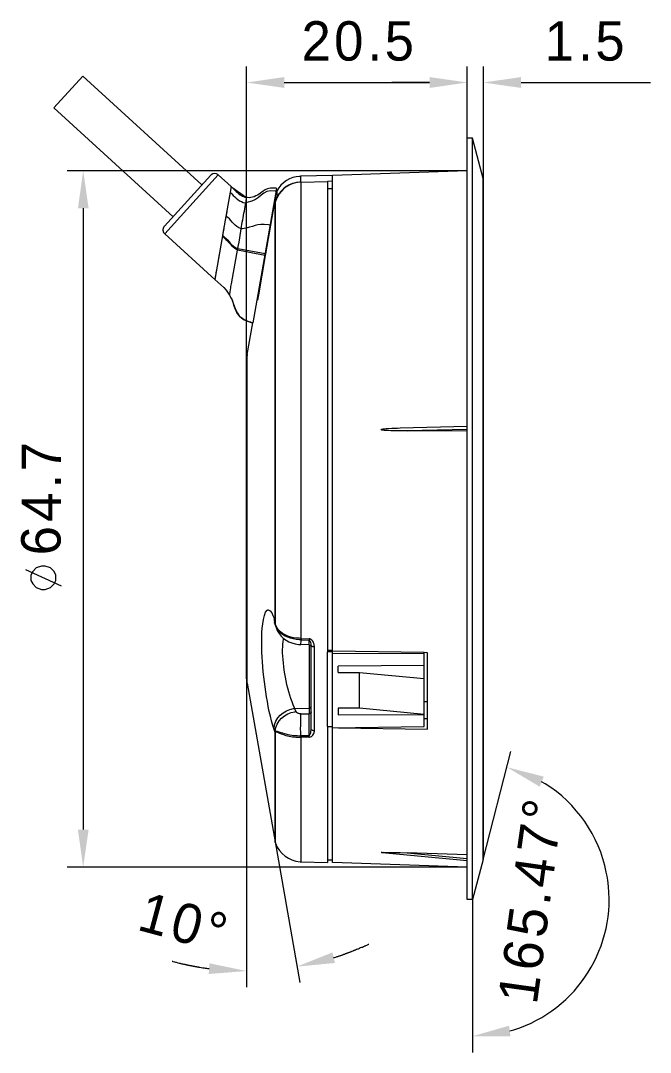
# Model space of a CAD drawing. Header units: millimetres. Extents: x 34 to 394, y 0 to 133.
# Drawn here: x 168.8 to 249.8, y 0.1 to 132.8 of the extents above; entities that cross this region are included whole.
import ezdxf

# ---------------------------------------------------------------- set-up
doc = ezdxf.new("R2010")
doc.units = ezdxf.units.MM

msp = doc.modelspace()

# ---------------------------------------------------------------- hatches: boundary and pattern name
h = msp.add_hatch(color=7)
h.dxf.hatch_style = 2
h.paths.add_polyline_path([(197.887696, 124.819197), (202.734898, 124.120697), (202.734898, 125.517697)])
h = msp.add_hatch(color=7)
h.dxf.hatch_style = 2
h.paths.add_polyline_path([(226.272196, 124.819197), (221.4251, 125.517697), (221.4251, 124.120697)])
h = msp.add_hatch(color=7)
h.dxf.hatch_style = 2
h.paths.add_polyline_path([(226.272196, 124.819197), (221.4251, 125.517697), (221.4251, 124.120697)])
h = msp.add_hatch(color=7)
h.dxf.hatch_style = 2
h.paths.add_polyline_path([(228.3466, 124.819197), (233.193696, 124.120697), (233.193696, 125.517697)])
h = msp.add_hatch(color=7)
h.dxf.hatch_style = 2
h.paths.add_polyline_path([(176.869196, 113.473899), (176.191898, 108.647899), (177.567696, 108.647899)])
h = msp.add_hatch(color=7)
h.dxf.hatch_style = 2
h.paths.add_polyline_path([(231.373398, 36.786995), (235.5856, 34.289399), (236.114696, 35.580495)])
h = msp.add_hatch(color=7)
h.dxf.hatch_style = 2
h.paths.add_polyline_path([(176.869196, 23.938899), (177.567696, 28.764899), (176.191898, 28.764899)])
h = msp.add_hatch(color=7)
h.dxf.hatch_style = 2
h.paths.add_polyline_path([(204.385898, 11.154197), (209.254196, 11.619899), (208.936696, 12.974601)])
h = msp.add_hatch(color=7)
h.dxf.hatch_style = 2
h.paths.add_polyline_path([(197.887696, 10.582697), (193.1041, 11.577601), (193.019398, 10.201697)])
h = msp.add_hatch(color=7)
h.dxf.hatch_style = 2
h.paths.add_polyline_path([(226.9496, 2.200697), (231.8391, 2.179495), (231.6486, 3.555399)])

# ---------------------------------------------------------------- linework, layer by layer
at = {"color": 7, "lineweight": 20}
for points in [[(197.887696, 78.908697), (197.887696, 126.893495)], [(226.272196, 117.643697), (226.272196, 126.893601)], [(226.272196, 117.643697), (226.272196, 126.893495)], [(228.3466, 112.119197), (228.3466, 126.893601)], [(176.805696, 125.644697), (173.080398, 121.559601)], [(176.805696, 125.644697), (192.1516, 111.674697)], [(202.734898, 124.819197), (221.4251, 124.819197)], [(221.4251, 124.819197), (216.577898, 124.819197)], [(233.193696, 124.819197), (249.830696, 124.819197)], [(173.080398, 121.559601), (188.426196, 107.568399)], [(226.272196, 19.768995), (226.272196, 117.643697)], [(228.304196, 112.457899), (226.9496, 117.643697), (226.272196, 117.643697)], [(226.9496, 19.768995), (226.9496, 117.643697)], [(226.272196, 113.473899), (174.794898, 113.473899)], [(193.273398, 112.902399), (187.3256, 106.340697)], [(194.2471, 112.944697), (187.367898, 105.367101)], [(195.919196, 111.441899), (194.2471, 112.944697)], [(208.957898, 112.881197), (204.809196, 112.775399)], [(226.272196, 113.473899), (208.957898, 112.881197)], [(208.957898, 51.709495), (208.957898, 112.881197)], [(195.919196, 111.441899), (194.797398, 105.176601)], [(195.8981, 111.420697), (195.919196, 111.441899)], [(195.919196, 111.441899), (196.109696, 111.230197)], [(204.893898, 112.013399), (208.2806, 112.097995)], [(204.893898, 53.339399), (204.893898, 112.013399)], [(208.957898, 112.119197), (208.2806, 112.098101)], [(208.2806, 112.097995), (208.2806, 51.603697)], [(228.304196, 24.933697), (228.304196, 112.457899)], [(228.3466, 112.119197), (228.3466, 112.225101), (228.325398, 112.246197), (228.325398, 112.373197), (228.304196, 112.394399), (228.304196, 112.457899)], [(228.3466, 25.293601), (228.3466, 112.119197)], [(195.728696, 110.447101), (195.686398, 110.150697)], [(195.813398, 110.933899), (195.792196, 110.701101)], [(195.8981, 111.357197), (195.876898, 111.251399)], [(198.734398, 93.936995), (201.761196, 111.208995)], [(201.761196, 110.806899), (201.761196, 110.002495)], [(208.957898, 111.145601), (208.2806, 111.145601)], [(197.7396, 110.066101), (197.908898, 110.023697)], [(197.8031, 109.367601), (197.824196, 109.494601), (197.824196, 109.621601), (197.845398, 109.748601), (197.8666, 109.812101), (197.887696, 109.854399)], [(197.887696, 109.854399), (197.908898, 110.023697)], [(201.570696, 109.896697), (200.956898, 106.467697)], [(201.570696, 109.896697), (201.2321, 108.033995)], [(201.570696, 55.477197), (201.570696, 109.960197)], [(201.570696, 109.960197), (201.570696, 109.896697)], [(201.570696, 109.896697), (201.570696, 55.498399)], [(201.591898, 109.536899), (201.591898, 110.023697)], [(201.761196, 110.023697), (201.591898, 110.023697)], [(201.782398, 110.002601), (201.782398, 109.981399), (201.761196, 109.981399), (201.761196, 109.960197), (201.761196, 109.939101), (201.7401, 109.917899), (201.7401, 109.875601), (201.718898, 109.875601), (201.718898, 109.833197), (201.697696, 109.833197), (201.697696, 109.790899), (201.6766, 109.769697), (201.6766, 109.748601), (201.655398, 109.727399), (201.655398, 109.685101), (201.634196, 109.663899), (201.634196, 109.621601), (201.6131, 109.621601), (201.6131, 109.558101), (201.591898, 109.558101), (201.591898, 109.536899)], [(201.761196, 110.002601), (201.782398, 110.002601)], [(176.869196, 108.647899), (176.869196, 28.764899)], [(195.347696, 108.182197), (195.178398, 107.293197)], [(201.210898, 108.034101), (201.2321, 108.034101)], [(187.3256, 106.340697), (187.2621, 106.298399), (187.240898, 106.234899), (187.1986, 106.171399), (187.177398, 106.107899), (187.156196, 106.023197), (187.1351, 105.959697), (187.1351, 105.811601), (187.156196, 105.748101), (187.177398, 105.663399), (187.219696, 105.536399), (187.2621, 105.472899), (187.367898, 105.367101)], [(200.956898, 106.467697), (200.321898, 102.784697)], [(193.8661, 99.440399), (187.367898, 105.366995)], [(194.8821, 105.599899), (193.8026, 99.503899)], [(194.776196, 105.049601), (194.670398, 104.435697), (194.5646, 103.843101)], [(194.966696, 106.044399), (194.8821, 105.599899)], [(196.7871, 103.716101), (196.9141, 104.287601), (197.019898, 104.859101), (197.210398, 106.023197)], [(196.744696, 103.419697), (196.744696, 103.462101), (196.765898, 103.462101), (196.765898, 103.525601), (196.765898, 103.589101), (196.7871, 103.589101), (196.7871, 103.652601), (196.7871, 103.716101)], [(194.3741, 102.742399), (194.289398, 102.234399)], [(195.7076, 97.493101), (195.7076, 97.514197), (195.728696, 97.535399), (195.728696, 97.577697), (195.749898, 97.662399), (195.7711, 97.852899), (195.813398, 98.212697), (195.855696, 98.382101), (195.876898, 98.572601), (195.9616, 98.932399), (196.0886, 99.652101), (196.2156, 100.392899), (196.7236, 103.271601)], [(196.744696, 103.419697), (196.7236, 103.271601)], [(200.258398, 102.594197), (198.924898, 102.848197), (198.480398, 102.932899), (197.6126, 103.102197), (196.7236, 103.271601)], [(200.2796, 102.784697), (196.744696, 103.419697)], [(200.2796, 102.594197), (199.411696, 97.535399)], [(200.321898, 102.784697), (200.2796, 102.594197)], [(200.321898, 102.784697), (200.2796, 102.594197)], [(193.823696, 99.588601), (193.8026, 99.525101)], [(193.8026, 99.503899), (193.8026, 99.525101)], [(193.8026, 99.503899), (194.1836, 99.165197), (194.585696, 98.805399), (194.9456, 98.445495), (195.2631, 98.106899), (195.538196, 97.746995), (195.7076, 97.492995)], [(193.908398, 100.054197), (193.8661, 99.842601), (193.844898, 99.694399)], [(193.9931, 100.604601), (193.950696, 100.308197)], [(195.7076, 97.492995), (195.728696, 97.450697), (195.792196, 97.302495), (195.876898, 97.154399), (195.940398, 97.006197), (196.0251, 96.857995), (196.067398, 96.752197)], [(199.411696, 97.535399), (199.284696, 96.815697)], [(199.411696, 97.535399), (199.369398, 97.535399)], [(196.046196, 96.752197), (196.067398, 96.773399)], [(199.284696, 96.815697), (199.242398, 96.815697)], [(197.951196, 89.830697), (198.6921, 93.936995)], [(198.416898, 94.000601), (198.459196, 94.000601), (198.459196, 93.979399), (198.543898, 93.979399), (198.5651, 93.958197), (198.649696, 93.958197), (198.670898, 93.937101), (198.6921, 93.937101)], [(197.951196, 89.830697), (197.887696, 89.110995)], [(197.887696, 48.322899), (197.887696, 89.110995)], [(197.951196, 47.603197), (197.951196, 89.830697)], [(217.657398, 80.411495), (226.272196, 80.623197)], [(226.272196, 80.220995), (218.525196, 80.030495)], [(218.525196, 80.030495), (226.272196, 80.093995)], [(169.439696, 62.187101), (174.0541, 60.112697)], [(201.4226, 55.900601), (201.4226, 55.604197), (201.464898, 55.434899), (201.464898, 55.329101), (201.507196, 55.244399), (201.528398, 55.159697)], [(201.4226, 55.900601), (201.570696, 55.498399)], [(201.443696, 55.392495), (201.4226, 55.413697), (201.443696, 55.371399), (201.464898, 55.307899), (201.507196, 55.223197), (201.528398, 55.159697)], [(201.528398, 55.159697), (201.6766, 54.736399)], [(201.570696, 55.392601), (201.570696, 55.498399)], [(201.570696, 55.477197), (201.570696, 55.498399)], [(201.570696, 55.477197), (201.570696, 55.392601)], [(204.893898, 53.339399), (204.8516, 53.339399)], [(204.8516, 53.339399), (204.8516, 53.170101)], [(204.8516, 53.170101), (204.8516, 53.064197), (204.8516, 52.958399), (204.8516, 52.916101)], [(204.893898, 53.170101), (204.8516, 53.170101)], [(204.893898, 53.339399), (205.9311, 53.297101)], [(204.893898, 53.339399), (204.893898, 53.170101)], [(204.893898, 53.170101), (205.9311, 53.127697)], [(205.9311, 53.297101), (205.9311, 53.127697)], [(206.206196, 52.450399), (206.206196, 52.492697), (206.1851, 52.535101), (206.1851, 52.640899), (206.142696, 52.810197), (206.100398, 52.916101), (206.0581, 53.000697), (206.036898, 53.043101), (206.015696, 53.085399), (205.9946, 53.085399), (205.952196, 53.127697), (205.9311, 53.127697)], [(205.9311, 52.513899), (205.9311, 53.127697)], [(204.8516, 52.916101), (204.830398, 52.746697), (204.830398, 52.640899), (204.8516, 52.598601), (204.8516, 52.556197)], [(205.9311, 52.513899), (204.8516, 52.556197)], [(205.9311, 52.513899), (205.973398, 52.513899), (205.9946, 52.492697), (206.036898, 52.492697), (206.0581, 52.471601), (206.079196, 52.450399), (206.1216, 52.429197), (206.163898, 52.386899), (206.1851, 52.344601), (206.1851, 52.323399), (206.206196, 52.281101)], [(205.9311, 52.513899), (205.9311, 43.666197)], [(206.206196, 41.718899), (206.206196, 52.450399)], [(206.206196, 52.450399), (206.206196, 52.408101), (206.227398, 52.386899), (206.2486, 52.386899), (206.269696, 52.344601), (206.3121, 52.344601), (206.354398, 52.323399), (206.3756, 52.323399), (206.460196, 52.302197), (206.523696, 52.302197), (206.608398, 52.281101)], [(206.608398, 41.464899), (206.608398, 52.280995)], [(208.957898, 51.773101), (208.2806, 51.773101)], [(208.957898, 51.603697), (208.2806, 51.603697)], [(208.2806, 42.015197), (208.2806, 51.603697)], [(220.7266, 51.519101), (208.957898, 51.709601)], [(208.957898, 51.603697), (208.957898, 51.709495)], [(208.957898, 24.531495), (208.957898, 41.866995), (208.957898, 51.603697)], [(208.957898, 51.455601), (220.7266, 51.413197)], [(221.149898, 51.497899), (220.7266, 51.519101)], [(220.7266, 42.015197), (220.7266, 51.518995)], [(221.149898, 41.676495), (221.149898, 51.497899)], [(220.7266, 49.846899), (209.656398, 49.783399)], [(209.656398, 48.978995), (209.656398, 49.783399)], [(197.951196, 47.603197), (197.887696, 48.322899)], [(197.887696, 47.963101), (197.887696, 8.508399)], [(209.656398, 48.979101), (212.429196, 48.979101)], [(212.429196, 48.979101), (220.7266, 48.195899)], [(212.429196, 44.364697), (212.429196, 48.978995)], [(197.951196, 47.603197), (201.570696, 27.177399)], [(221.149898, 45.190197), (220.7266, 45.190197)], [(204.068398, 44.343601), (205.9311, 44.385899)], [(204.068398, 44.343495), (204.2166, 43.941399)], [(204.872696, 43.645101), (204.7881, 43.666197), (204.703398, 43.666197), (204.5976, 43.687399), (204.555196, 43.687399), (204.4706, 43.729697), (204.428196, 43.750899), (204.301196, 43.814399), (204.258898, 43.856697), (204.237696, 43.899101), (204.237696, 43.920197), (204.2166, 43.941399)], [(205.9311, 44.385899), (205.973398, 44.385899), (206.015696, 44.407101), (206.0581, 44.428197), (206.100398, 44.449399), (206.142696, 44.470601), (206.163898, 44.512899), (206.163898, 44.534101), (206.1851, 44.555197), (206.1851, 44.597601)], [(206.206196, 43.899101), (206.206196, 43.877899), (206.1851, 43.856697), (206.1851, 43.814399), (206.142696, 43.772101), (206.142696, 43.750899), (206.100398, 43.708601), (206.079196, 43.708601), (206.036898, 43.687399), (205.973398, 43.666197), (205.9311, 43.666197)], [(212.429196, 44.364697), (209.656398, 44.364697)], [(209.656398, 44.364697), (209.656398, 43.539197)], [(220.7266, 43.581601), (212.429196, 44.364697)], [(204.8516, 40.829899), (204.8516, 41.274399), (204.830398, 41.740101), (204.8516, 42.184601), (204.8516, 42.650197)], [(204.8516, 42.650197), (204.8516, 43.137101), (204.872696, 43.391101), (204.872696, 43.645101)], [(204.872696, 43.645101), (205.9311, 43.666197)], [(205.9311, 40.829899), (205.9311, 43.666197)], [(209.656398, 43.539197), (220.5996, 43.581601)], [(221.149898, 43.010101), (220.7266, 43.010101)], [(201.570696, 41.232101), (201.4226, 41.634197)], [(201.570696, 41.295601), (201.570696, 41.253197)], [(201.570696, 41.232101), (201.570696, 41.295601)], [(201.570696, 41.253197), (201.570696, 41.189697)], [(201.570696, 41.232101), (201.570696, 41.189697)], [(201.570696, 41.231995), (201.570696, 27.177399)], [(201.570696, 27.113899), (201.570696, 41.189697)], [(206.608398, 41.464899), (206.544898, 41.464899), (206.417898, 41.507197), (206.3756, 41.507197), (206.354398, 41.528399), (206.3121, 41.549601), (206.290898, 41.549601), (206.269696, 41.570697), (206.2486, 41.613101), (206.206196, 41.655399), (206.206196, 41.718899)], [(208.2806, 42.015197), (208.957898, 42.015197)], [(208.2806, 42.015197), (208.2806, 24.552697)], [(208.957898, 41.867101), (220.7266, 42.015197)], [(209.719898, 41.867101), (221.149898, 41.676601)], [(204.8516, 40.829899), (204.893898, 40.829899)], [(204.8516, 40.618197), (204.8516, 40.829899)], [(204.8516, 40.618197), (204.893898, 40.618197)], [(205.9311, 40.829899), (204.893898, 40.829899)], [(204.893898, 40.639399), (204.893898, 40.829899)], [(205.9311, 40.639399), (204.893898, 40.639399)], [(204.893898, 24.637399), (204.893898, 40.618197)], [(205.9311, 40.639399), (205.9311, 40.829899)], [(228.304196, 24.933697), (231.881398, 38.797899)], [(201.570696, 27.177399), (204.745696, 9.100995)], [(201.570696, 27.113899), (201.570696, 27.177399)], [(215.307898, 25.801601), (226.272196, 24.785601)], [(226.272196, 25.505197), (218.525196, 25.780399)], [(218.525196, 25.780399), (226.272196, 25.039601)], [(228.304196, 24.933697), (228.304196, 25.018399), (228.325398, 25.039601), (228.325398, 25.166601), (228.3466, 25.187697), (228.3466, 25.293601)], [(226.272196, 23.938899), (174.794898, 23.938899)], [(204.893898, 24.637399), (208.2806, 24.552697)], [(208.2806, 24.870197), (208.957898, 24.870197)], [(226.272196, 23.938899), (208.957898, 24.531495)], [(228.304196, 24.933697), (226.9496, 19.768995)], [(226.9496, 19.768995), (226.272196, 19.768995)], [(226.9496, 19.768995), (226.9496, 0.126399)]]:
    msp.add_lwpolyline(points, dxfattribs=at)
for points in [[(170.138196, 60.811197), (170.3711, 60.345601), (170.8156, 59.879899), (171.5141, 59.647101), (171.979696, 59.647101), (172.678196, 59.879899), (173.122696, 60.345601), (173.3556, 60.811197), (173.3556, 61.488601), (173.122696, 61.954197), (172.678196, 62.419899), (171.979696, 62.652697), (171.5141, 62.652697), (170.8156, 62.419899), (170.3711, 61.954197), (170.138196, 61.488601)], [(201.570696, 55.392601), (201.570696, 55.413697), (201.591898, 55.413697), (201.591898, 55.392601)]]:
    msp.add_lwpolyline(points, close=True, dxfattribs=at)
for points, knots in [([(194.2471, 112.944697), (194.2471, 112.944697), (194.204696, 112.987101), (194.204696, 112.987101), (193.959903, 113.168005), (193.555585, 113.177919), (193.336898, 112.944697), (193.336898, 112.944697), (193.273398, 112.902399), (193.273398, 112.902399)], [0, 0, 0, 0, 1, 1, 1, 2, 2, 2, 3, 3, 3, 3]), ([(204.809196, 112.775399), (204.809196, 112.775399), (204.682196, 112.754197), (204.682196, 112.754197), (203.539196, 112.742203), (202.305214, 111.927709), (201.824696, 110.891601), (201.824696, 110.891601), (201.761196, 110.806899), (201.761196, 110.806899)], [0, 0, 0, 0, 1, 1, 1, 2, 2, 2, 3, 3, 3, 3]), ([(204.809196, 112.013399), (204.809196, 112.013399), (204.682196, 111.992197), (204.682196, 111.992197), (203.456999, 111.931519), (202.376511, 111.190404), (201.824696, 110.108399), (201.824696, 110.108399), (201.761196, 110.002601), (201.761196, 110.002601)], [0, 0, 0, 0, 1, 1, 1, 2, 2, 2, 3, 3, 3, 3]), ([(204.893898, 112.013399), (204.893898, 112.013399), (204.766898, 112.013399), (204.766898, 112.013399), (203.518417, 111.896594), (202.424101, 111.229209), (201.845898, 110.108399), (201.845898, 110.108399), (201.782398, 110.002601), (201.782398, 110.002601)], [0, 0, 0, 0, 1, 1, 1, 2, 2, 2, 3, 3, 3, 3]), ([(204.809196, 112.013399), (204.809196, 112.013399), (204.809196, 112.034495), (204.809196, 112.034495), (204.809196, 112.034495), (204.830398, 112.034495), (204.830398, 112.034495), (204.830398, 112.034495), (204.830398, 112.013399), (204.830398, 112.013399), (204.830398, 112.013399), (204.809196, 112.013399), (204.809196, 112.013399)], [0, 0, 0, 0, 1, 1, 1, 2, 2, 2, 3, 3, 3, 4, 4, 4, 4]), ([(195.792196, 110.701101), (195.792196, 110.701101), (196.003898, 110.489399), (196.003898, 110.489399), (196.43919, 110.016007), (197.038207, 109.426797), (197.718398, 109.367601), (197.718398, 109.367601), (197.8031, 109.367601), (197.8031, 109.367601)], [0, 0, 0, 0, 1, 1, 1, 2, 2, 2, 3, 3, 3, 3]), ([(197.7396, 110.066101), (197.7396, 110.066101), (197.7396, 110.087197), (197.7396, 110.087197), (197.7396, 110.087197), (197.760696, 110.087197), (197.760696, 110.087197), (197.760696, 110.087197), (197.760696, 110.066101), (197.760696, 110.066101), (197.760696, 110.066101), (197.7396, 110.066101), (197.7396, 110.066101), (197.7396, 110.066101), (197.570196, 110.129601), (197.570196, 110.129601), (197.136702, 110.264715), (196.610005, 110.736308), (196.300196, 111.060899), (196.300196, 111.060899), (196.109696, 111.230197), (196.109696, 111.230197), (196.109696, 111.230197), (197.7396, 110.066101), (197.7396, 110.066101)], [0, 0, 0, 0, 1, 1, 1, 2, 2, 2, 3, 3, 3, 4, 4, 4, 5, 5, 5, 6, 6, 6, 7, 7, 7, 8, 8, 8, 8]), ([(196.130898, 111.230197), (196.130898, 111.230197), (196.490696, 110.891601), (196.490696, 110.891601), (196.826893, 110.546902), (197.210398, 110.234305), (197.6761, 110.087197), (197.6761, 110.087197), (197.7396, 110.066101), (197.7396, 110.066101)], [0, 0, 0, 0, 1, 1, 1, 2, 2, 2, 3, 3, 3, 3]), ([(201.718898, 110.849197), (201.718898, 110.849197), (201.570696, 110.870399), (201.570696, 110.870399), (199.761299, 111.167791), (199.827691, 109.661818), (197.9301, 109.388697), (197.9301, 109.388697), (197.8031, 109.367601), (197.8031, 109.367601)], [0, 0, 0, 0, 1, 1, 1, 2, 2, 2, 3, 3, 3, 3]), ([(199.8986, 110.764601), (199.8986, 110.764601), (199.686898, 110.595197), (199.686898, 110.595197), (199.219785, 110.234305), (198.572508, 109.932716), (197.972398, 110.023697), (197.972398, 110.023697), (197.908898, 110.023697), (197.908898, 110.023697)], [0, 0, 0, 0, 1, 1, 1, 2, 2, 2, 3, 3, 3, 3]), ([(201.761196, 111.209101), (201.761196, 111.209101), (201.634196, 111.230197), (201.634196, 111.230197), (200.965717, 111.29091), (200.530001, 111.224905), (199.983196, 110.828101), (199.983196, 110.828101), (199.8986, 110.764601), (199.8986, 110.764601)], [0, 0, 0, 0, 1, 1, 1, 2, 2, 2, 3, 3, 3, 3]), ([(197.210398, 106.023197), (197.210398, 106.023197), (197.337398, 106.869899), (197.337398, 106.869899), (197.485917, 107.6301), (197.618597, 108.394605), (197.760696, 109.155899), (197.760696, 109.155899), (197.8031, 109.367601), (197.8031, 109.367601)], [0, 0, 0, 0, 1, 1, 1, 2, 2, 2, 3, 3, 3, 3]), ([(197.210398, 106.023197), (197.210398, 106.023197), (197.125696, 106.044399), (197.125696, 106.044399), (196.402889, 106.261005), (196.013811, 106.986316), (195.474696, 107.462601), (195.474696, 107.462601), (195.2631, 107.695399), (195.2631, 107.695399)], [0, 0, 0, 0, 1, 1, 1, 2, 2, 2, 3, 3, 3, 3]), ([(200.935696, 106.467697), (200.935696, 106.467697), (200.702898, 106.510101), (200.702898, 106.510101), (199.069501, 106.789113), (198.849403, 106.178807), (197.316196, 106.023197), (197.316196, 106.023197), (197.210398, 106.023197), (197.210398, 106.023197)], [0, 0, 0, 0, 1, 1, 1, 2, 2, 2, 3, 3, 3, 3]), ([(194.776196, 105.049601), (194.776196, 105.049601), (195.030196, 104.816697), (195.030196, 104.816697), (195.5806, 104.359497), (195.959095, 103.747392), (196.5966, 103.377399), (196.5966, 103.377399), (196.7236, 103.271601), (196.7236, 103.271601)], [0, 0, 0, 0, 1, 1, 1, 2, 2, 2, 3, 3, 3, 3]), ([(194.797398, 105.176601), (194.797398, 105.176601), (195.051398, 104.943697), (195.051398, 104.943697), (195.622898, 104.475208), (195.910094, 103.864903), (196.5966, 103.504399), (196.5966, 103.504399), (196.744696, 103.419697), (196.744696, 103.419697)], [0, 0, 0, 0, 1, 1, 1, 2, 2, 2, 3, 3, 3, 3]), ([(196.046196, 96.773399), (196.046196, 96.773399), (196.067398, 96.709899), (196.067398, 96.709899), (196.067398, 96.709899), (196.173196, 96.434697), (196.173196, 96.434697), (196.576103, 95.109311), (197.050201, 94.331789), (198.480398, 93.979399), (198.480398, 93.979399), (198.6921, 93.936995), (198.6921, 93.936995)], [0, 0, 0, 0, 1, 1, 1, 2, 2, 2, 3, 3, 3, 4, 4, 4, 4]), ([(198.416898, 94.000601), (198.416898, 94.000601), (198.289898, 94.021697), (198.289898, 94.021697), (196.88369, 94.494419), (196.572611, 95.1714), (196.1521, 96.519399), (196.1521, 96.519399), (196.067398, 96.752197), (196.067398, 96.752197)], [0, 0, 0, 0, 1, 1, 1, 2, 2, 2, 3, 3, 3, 3]), ([(218.525196, 80.030601), (218.525196, 80.030601), (217.784398, 80.030601), (217.784398, 80.030601), (217.159311, 80.028414), (216.590598, 80.021394), (215.9641, 80.072899), (215.9641, 80.072899), (215.794696, 80.094101), (215.794696, 80.094101), (215.794696, 80.094101), (215.604196, 80.094101), (215.604196, 80.094101), (215.604196, 80.094101), (215.434898, 80.115197), (215.434898, 80.115197), (215.434898, 80.115197), (215.3291, 80.136399), (215.3291, 80.136399), (215.3291, 80.136399), (215.286696, 80.136399), (215.286696, 80.136399), (215.286696, 80.136399), (215.244398, 80.157601), (215.244398, 80.157601), (215.244398, 80.157601), (215.223196, 80.157601), (215.223196, 80.157601), (215.223196, 80.157601), (215.2021, 80.178697), (215.2021, 80.178697), (215.2021, 80.178697), (215.2021, 80.221101), (215.2021, 80.221101), (215.2021, 80.221101), (215.244398, 80.221101), (215.244398, 80.221101), (215.244398, 80.221101), (215.286696, 80.242197), (215.286696, 80.242197), (215.286696, 80.242197), (215.3926, 80.263399), (215.3926, 80.263399), (215.3926, 80.263399), (215.477196, 80.284601), (215.477196, 80.284601), (215.477196, 80.284601), (215.6466, 80.305697), (215.6466, 80.305697), (215.6466, 80.305697), (215.8371, 80.326899), (215.8371, 80.326899), (215.8371, 80.326899), (216.006398, 80.326899), (216.006398, 80.326899), (216.006398, 80.326899), (216.196898, 80.348101), (216.196898, 80.348101), (216.196898, 80.348101), (216.556696, 80.369197), (216.556696, 80.369197), (216.556696, 80.369197), (216.9166, 80.390399), (216.9166, 80.390399), (216.9166, 80.390399), (217.2976, 80.390399), (217.2976, 80.390399), (217.2976, 80.390399), (217.657398, 80.411601), (217.657398, 80.411601)], [0, 0, 0, 0, 1, 1, 1, 2, 2, 2, 3, 3, 3, 4, 4, 4, 5, 5, 5, 6, 6, 6, 7, 7, 7, 8, 8, 8, 9, 9, 9, 10, 10, 10, 11, 11, 11, 12, 12, 12, 13, 13, 13, 14, 14, 14, 15, 15, 15, 16, 16, 16, 17, 17, 17, 18, 18, 18, 19, 19, 19, 20, 20, 20, 21, 21, 21, 22, 22, 22, 23, 23, 23, 23]), ([(201.4226, 41.634197), (201.4226, 41.634197), (201.253196, 42.142197), (201.253196, 42.142197), (200.394887, 45.309789), (199.937688, 48.916589), (199.8351, 52.196399), (199.8351, 52.196399), (199.8351, 53.275899), (199.8351, 53.275899), (199.849493, 54.021319), (199.908407, 56.485119), (200.554696, 56.980101), (200.554696, 56.980101), (200.5971, 56.980101), (200.5971, 56.980101), (200.5971, 56.980101), (200.618196, 57.001197), (200.618196, 57.001197), (200.618196, 57.001197), (200.6606, 57.001197), (200.6606, 57.001197), (201.013695, 57.02381), (201.279689, 56.281213), (201.380196, 56.027601), (201.380196, 56.027601), (201.4226, 55.900601), (201.4226, 55.900601)], [0, 0, 0, 0, 1, 1, 1, 2, 2, 2, 3, 3, 3, 4, 4, 4, 5, 5, 5, 6, 6, 6, 7, 7, 7, 8, 8, 8, 9, 9, 9, 9]), ([(204.8516, 53.339399), (204.8516, 53.339399), (204.639898, 53.360601), (204.639898, 53.360601), (203.761799, 53.394397), (202.562389, 53.724597), (201.9941, 54.440101), (201.9941, 54.440101), (201.9306, 54.503601), (201.9306, 54.503601), (201.9306, 54.503601), (201.8671, 54.609399), (201.8671, 54.609399), (201.736501, 54.805896), (201.602093, 55.0902), (201.591898, 55.329101), (201.591898, 55.329101), (201.570696, 55.392601), (201.570696, 55.392601), (201.570696, 55.392601), (201.570696, 55.307899), (201.570696, 55.307899), (201.555914, 55.121315), (201.603892, 54.999607), (201.655398, 54.821101), (201.655398, 54.821101), (201.6766, 54.736399), (201.6766, 54.736399)], [0, 0, 0, 0, 1, 1, 1, 2, 2, 2, 3, 3, 3, 4, 4, 4, 5, 5, 5, 6, 6, 6, 7, 7, 7, 8, 8, 8, 9, 9, 9, 9]), ([(204.8516, 53.170101), (204.8516, 53.170101), (204.639898, 53.170101), (204.639898, 53.170101), (203.661292, 53.250817), (202.617811, 53.552512), (201.972898, 54.334197), (201.972898, 54.334197), (201.909398, 54.418899), (201.909398, 54.418899), (201.909398, 54.418899), (201.845898, 54.524697), (201.845898, 54.524697), (201.706586, 54.76949), (201.591616, 55.046491), (201.570696, 55.329101), (201.570696, 55.329101), (201.570696, 55.392601), (201.570696, 55.392601)], [0, 0, 0, 0, 1, 1, 1, 2, 2, 2, 3, 3, 3, 4, 4, 4, 5, 5, 5, 6, 6, 6, 6]), ([(201.6766, 54.736399), (201.6766, 54.736399), (201.824696, 54.376495), (201.824696, 54.376495), (202.43359, 53.240304), (203.326506, 52.742111), (204.576398, 52.577399), (204.576398, 52.577399), (204.8516, 52.556197), (204.8516, 52.556197)], [0, 0, 0, 0, 1, 1, 1, 2, 2, 2, 3, 3, 3, 3]), ([(202.6291, 53.360601), (202.6291, 53.360601), (202.607898, 53.254697), (202.607898, 53.254697), (202.529899, 52.825402), (202.514412, 52.355819), (202.480898, 51.921197), (202.480898, 51.921197), (202.480898, 51.709601), (202.480898, 51.709601)], [0, 0, 0, 0, 1, 1, 1, 2, 2, 2, 3, 3, 3, 3]), ([(206.608398, 52.281101), (206.608398, 52.281101), (206.608398, 52.365697), (206.608398, 52.365697), (206.608398, 52.365697), (206.587196, 52.450399), (206.587196, 52.450399), (206.587196, 52.450399), (206.587196, 52.535101), (206.587196, 52.535101), (206.587196, 52.535101), (206.5661, 52.619697), (206.5661, 52.619697), (206.5661, 52.619697), (206.544898, 52.683197), (206.544898, 52.683197), (206.544898, 52.683197), (206.5026, 52.767899), (206.5026, 52.767899), (206.5026, 52.767899), (206.481398, 52.852601), (206.481398, 52.852601), (206.481398, 52.852601), (206.354398, 53.043101), (206.354398, 53.043101), (206.354398, 53.043101), (206.290898, 53.106601), (206.290898, 53.106601), (206.222106, 53.194407), (206.114191, 53.249794), (206.015696, 53.297101), (206.015696, 53.297101), (205.9311, 53.297101), (205.9311, 53.297101)], [0, 0, 0, 0, 1, 1, 1, 2, 2, 2, 3, 3, 3, 4, 4, 4, 5, 5, 5, 6, 6, 6, 7, 7, 7, 8, 8, 8, 9, 9, 9, 10, 10, 10, 11, 11, 11, 11]), ([(202.480898, 51.709601), (202.480898, 51.709601), (202.480898, 51.476697), (202.480898, 51.476697), (202.563801, 49.249999), (203.080585, 46.468311), (204.0261, 44.449399), (204.0261, 44.449399), (204.068398, 44.343601), (204.068398, 44.343601)], [0, 0, 0, 0, 1, 1, 1, 2, 2, 2, 3, 3, 3, 3]), ([(201.4226, 41.634197), (201.4226, 41.634197), (201.4226, 41.761197), (201.4226, 41.761197), (201.442003, 43.106409), (202.678101, 44.14601), (203.941398, 44.322399), (203.941398, 44.322399), (204.068398, 44.343601), (204.068398, 44.343601)], [0, 0, 0, 0, 1, 1, 1, 2, 2, 2, 3, 3, 3, 3]), ([(201.570696, 41.295601), (201.570696, 41.295601), (201.570696, 41.422601), (201.570696, 41.422601), (201.641604, 42.737404), (202.849586, 43.723418), (204.0896, 43.920197), (204.0896, 43.920197), (204.2166, 43.941399), (204.2166, 43.941399)], [0, 0, 0, 0, 1, 1, 1, 2, 2, 2, 3, 3, 3, 3]), ([(201.570696, 41.295601), (201.570696, 41.295601), (201.570696, 41.359101), (201.570696, 41.359101), (201.570696, 41.359101), (201.591898, 41.380197), (201.591898, 41.380197), (201.591898, 41.380197), (201.591898, 41.401399), (201.591898, 41.401399), (201.591898, 41.401399), (201.634196, 41.443697), (201.634196, 41.443697), (201.634196, 41.443697), (201.697696, 41.443697), (201.697696, 41.443697), (201.697696, 41.443697), (201.761196, 41.422601), (201.761196, 41.422601), (201.761196, 41.422601), (201.8036, 41.422601), (201.8036, 41.422601), (201.8036, 41.422601), (201.909398, 41.380197), (201.909398, 41.380197), (201.909398, 41.380197), (202.3116, 41.253197), (202.3116, 41.253197), (202.3116, 41.253197), (202.523196, 41.189697), (202.523196, 41.189697), (203.009006, 41.014014), (203.892714, 40.852794), (204.4071, 40.851101), (204.4071, 40.851101), (204.639898, 40.829899), (204.639898, 40.829899), (204.639898, 40.829899), (204.8516, 40.829899), (204.8516, 40.829899)], [0, 0, 0, 0, 1, 1, 1, 2, 2, 2, 3, 3, 3, 4, 4, 4, 5, 5, 5, 6, 6, 6, 7, 7, 7, 8, 8, 8, 9, 9, 9, 10, 10, 10, 11, 11, 11, 12, 12, 12, 13, 13, 13, 13]), ([(201.570696, 41.253197), (201.570696, 41.253197), (201.591898, 41.274399), (201.591898, 41.274399), (201.591898, 41.274399), (201.591898, 41.316697), (201.591898, 41.316697), (201.591898, 41.316697), (201.6131, 41.316697), (201.6131, 41.316697), (201.6131, 41.316697), (201.6131, 41.337899), (201.6131, 41.337899), (201.6131, 41.337899), (201.7401, 41.337899), (201.7401, 41.337899), (201.7401, 41.337899), (201.782398, 41.316697), (201.782398, 41.316697), (201.782398, 41.316697), (201.845898, 41.295601), (201.845898, 41.295601), (201.845898, 41.295601), (201.9306, 41.253197), (201.9306, 41.253197), (201.9306, 41.253197), (202.1211, 41.168601), (202.1211, 41.168601), (202.1211, 41.168601), (202.332696, 41.083899), (202.332696, 41.083899), (202.332696, 41.083899), (202.523196, 41.020399), (202.523196, 41.020399), (202.523196, 41.020399), (202.734898, 40.935697), (202.734898, 40.935697), (203.315605, 40.780792), (203.826816, 40.686989), (204.428196, 40.639399), (204.428196, 40.639399), (204.639898, 40.639399), (204.639898, 40.639399), (204.639898, 40.639399), (204.8516, 40.618197), (204.8516, 40.618197)], [0, 0, 0, 0, 1, 1, 1, 2, 2, 2, 3, 3, 3, 4, 4, 4, 5, 5, 5, 6, 6, 6, 7, 7, 7, 8, 8, 8, 9, 9, 9, 10, 10, 10, 11, 11, 11, 12, 12, 12, 13, 13, 13, 14, 14, 14, 15, 15, 15, 15]), ([(205.9311, 40.829899), (205.9311, 40.829899), (205.952196, 40.829899), (205.952196, 40.829899), (205.952196, 40.829899), (205.952196, 40.851101), (205.952196, 40.851101), (205.952196, 40.851101), (205.9946, 40.872197), (205.9946, 40.872197), (206.139203, 41.054619), (206.179808, 41.380197), (206.1851, 41.613101), (206.1851, 41.613101), (206.206196, 41.718899), (206.206196, 41.718899)], [0, 0, 0, 0, 1, 1, 1, 2, 2, 2, 3, 3, 3, 4, 4, 4, 5, 5, 5, 5]), ([(205.9311, 40.639399), (205.9311, 40.639399), (205.973398, 40.639399), (205.973398, 40.639399), (206.337112, 40.677111), (206.550895, 41.059522), (206.608398, 41.401399), (206.608398, 41.401399), (206.608398, 41.464899), (206.608398, 41.464899)], [0, 0, 0, 0, 1, 1, 1, 2, 2, 2, 3, 3, 3, 3]), ([(231.754398, 2.877995), (231.754398, 2.877995), (232.262398, 3.026197), (232.262398, 3.026197), (240.452804, 5.618408), (245.566389, 13.763412), (244.3486, 22.266697), (244.3486, 22.266697), (244.263898, 22.795899), (244.263898, 22.795899), (244.263898, 22.795899), (244.1581, 23.303899), (244.1581, 23.303899), (243.254989, 27.966916), (240.302591, 32.156822), (236.2841, 34.670399), (236.2841, 34.670399), (235.8396, 34.924399), (235.8396, 34.924399)], [0, 0, 0, 0, 1, 1, 1, 2, 2, 2, 3, 3, 3, 4, 4, 4, 5, 5, 5, 6, 6, 6, 6]), ([(201.570696, 27.113899), (201.570696, 27.113899), (201.6131, 27.008101), (201.6131, 27.008101), (202.142584, 25.629692), (203.291193, 24.755615), (204.766898, 24.637399), (204.766898, 24.637399), (204.893898, 24.637399), (204.893898, 24.637399)], [0, 0, 0, 0, 1, 1, 1, 2, 2, 2, 3, 3, 3, 3]), ([(215.307898, 25.801601), (215.307898, 25.801601), (215.244398, 25.822697), (215.244398, 25.822697), (215.244398, 25.822697), (215.2021, 25.822697), (215.2021, 25.822697), (215.2021, 25.822697), (215.223196, 25.843899), (215.223196, 25.843899), (216.039594, 25.853812), (216.841387, 25.818499), (217.657398, 25.801601), (217.657398, 25.801601), (218.525196, 25.780399), (218.525196, 25.780399)], [0, 0, 0, 0, 1, 1, 1, 2, 2, 2, 3, 3, 3, 4, 4, 4, 5, 5, 5, 5]), ([(209.084898, 12.297197), (209.084898, 12.297197), (209.127196, 12.318399), (209.127196, 12.318399), (209.127196, 12.318399), (209.1696, 12.318399), (209.1696, 12.318399), (209.1696, 12.318399), (209.211898, 12.339495), (209.211898, 12.339495), (209.32969, 12.380805), (209.399611, 12.383592), (209.529398, 12.445399), (209.529398, 12.445399), (209.571696, 12.445399), (209.571696, 12.445399), (209.571696, 12.445399), (209.6141, 12.466495), (209.6141, 12.466495), (209.734009, 12.508899), (209.856387, 12.541319), (209.973898, 12.593495), (209.973898, 12.593495), (210.016196, 12.593495), (210.016196, 12.593495), (210.016196, 12.593495), (210.100898, 12.635899), (210.100898, 12.635899), (210.100898, 12.635899), (210.143196, 12.635899), (210.143196, 12.635899), (210.143196, 12.635899), (210.227898, 12.678197), (210.227898, 12.678197), (210.227898, 12.678197), (210.270196, 12.678197), (210.270196, 12.678197), (210.270196, 12.678197), (210.291398, 12.699399), (210.291398, 12.699399), (210.291398, 12.699399), (210.333696, 12.720495), (210.333696, 12.720495), (210.333696, 12.720495), (210.3761, 12.720495), (210.3761, 12.720495), (210.3761, 12.720495), (210.418398, 12.741697), (210.418398, 12.741697), (210.418398, 12.741697), (210.460696, 12.762899), (210.460696, 12.762899), (210.460696, 12.762899), (210.5031, 12.762899), (210.5031, 12.762899), (210.5031, 12.762899), (210.6301, 12.826399), (210.6301, 12.826399), (210.6301, 12.826399), (210.672398, 12.826399), (210.672398, 12.826399), (210.672398, 12.826399), (210.6936, 12.847495), (210.6936, 12.847495), (210.6936, 12.847495), (210.735898, 12.868697), (210.735898, 12.868697), (210.735898, 12.868697), (210.778196, 12.868697), (210.778196, 12.868697), (210.778196, 12.868697), (210.8206, 12.889899), (210.8206, 12.889899), (210.8206, 12.889899), (210.862898, 12.910995), (210.862898, 12.910995), (210.862898, 12.910995), (210.905196, 12.910995), (210.905196, 12.910995), (210.905196, 12.910995), (210.989898, 12.953399), (210.989898, 12.953399), (210.989898, 12.953399), (211.0111, 12.953399), (211.0111, 12.953399), (211.0111, 12.953399), (211.053398, 12.974495), (211.053398, 12.974495), (211.053398, 12.974495), (211.1381, 13.016899), (211.1381, 13.016899), (211.1381, 13.016899), (211.180398, 13.016899), (211.180398, 13.016899), (211.180398, 13.016899), (211.2651, 13.059197), (211.2651, 13.059197), (211.2651, 13.059197), (211.307398, 13.059197), (211.307398, 13.059197), (211.307398, 13.059197), (211.3286, 13.080399), (211.3286, 13.080399), (211.3286, 13.080399), (211.370898, 13.101495), (211.370898, 13.101495), (211.370898, 13.101495), (211.413196, 13.122697), (211.413196, 13.122697), (211.413196, 13.122697), (211.4556, 13.122697), (211.4556, 13.122697), (211.4556, 13.122697), (211.5826, 13.186197), (211.5826, 13.186197), (211.5826, 13.186197), (211.624898, 13.186197), (211.624898, 13.186197), (211.624898, 13.186197), (211.6461, 13.207399), (211.6461, 13.207399), (211.6461, 13.207399), (211.730696, 13.249697), (211.730696, 13.249697), (211.730696, 13.249697), (211.7731, 13.249697), (211.7731, 13.249697), (211.7731, 13.249697), (211.815398, 13.270899), (211.815398, 13.270899), (211.815398, 13.270899), (211.857696, 13.291995), (211.857696, 13.291995), (211.857696, 13.291995), (211.9001, 13.291995), (211.9001, 13.291995), (211.9001, 13.291995), (211.942398, 13.313197), (211.942398, 13.313197), (211.942398, 13.313197), (211.9636, 13.334399), (211.9636, 13.334399), (211.9636, 13.334399), (212.048196, 13.376697), (212.048196, 13.376697), (212.048196, 13.376697), (212.0906, 13.376697), (212.0906, 13.376697), (212.208392, 13.435294), (212.327596, 13.487117), (212.450398, 13.524899), (212.450398, 13.524899), (212.4716, 13.545995), (212.4716, 13.545995), (212.4716, 13.545995), (212.556196, 13.588399), (212.556196, 13.588399), (212.556196, 13.588399), (212.5986, 13.588399), (212.5986, 13.588399), (212.5986, 13.588399), (212.7256, 13.651899), (212.7256, 13.651899), (212.7256, 13.651899), (212.746696, 13.672995), (212.746696, 13.672995), (212.746696, 13.672995), (212.7891, 13.672995), (212.7891, 13.672995), (212.7891, 13.672995), (212.9161, 13.736495), (212.9161, 13.736495), (212.9161, 13.736495), (212.958398, 13.757697), (212.958398, 13.757697), (212.958398, 13.757697), (212.9796, 13.757697), (212.9796, 13.757697), (212.9796, 13.757697), (213.064196, 13.799995), (213.064196, 13.799995), (213.064196, 13.799995), (213.1066, 13.821197), (213.1066, 13.821197), (213.1066, 13.821197), (213.148898, 13.842399), (213.148898, 13.842399), (213.148898, 13.842399), (213.191196, 13.842399), (213.191196, 13.842399), (213.191196, 13.842399), (213.212398, 13.863495), (213.212398, 13.863495), (213.212398, 13.863495), (213.339398, 13.926995), (213.339398, 13.926995), (213.409601, 13.948903), (213.463611, 13.972609), (213.529898, 14.011697), (213.529898, 14.011697), (213.572196, 14.032899), (213.572196, 14.032899), (213.572196, 14.032899), (213.6146, 14.053995), (213.6146, 14.053995)], [0, 0, 0, 0, 1, 1, 1, 2, 2, 2, 3, 3, 3, 4, 4, 4, 5, 5, 5, 6, 6, 6, 7, 7, 7, 8, 8, 8, 9, 9, 9, 10, 10, 10, 11, 11, 11, 12, 12, 12, 13, 13, 13, 14, 14, 14, 15, 15, 15, 16, 16, 16, 17, 17, 17, 18, 18, 18, 19, 19, 19, 20, 20, 20, 21, 21, 21, 22, 22, 22, 23, 23, 23, 24, 24, 24, 25, 25, 25, 26, 26, 26, 27, 27, 27, 28, 28, 28, 29, 29, 29, 30, 30, 30, 31, 31, 31, 32, 32, 32, 33, 33, 33, 34, 34, 34, 35, 35, 35, 36, 36, 36, 37, 37, 37, 38, 38, 38, 39, 39, 39, 40, 40, 40, 41, 41, 41, 42, 42, 42, 43, 43, 43, 44, 44, 44, 45, 45, 45, 46, 46, 46, 47, 47, 47, 48, 48, 48, 49, 49, 49, 50, 50, 50, 51, 51, 51, 52, 52, 52, 53, 53, 53, 54, 54, 54, 55, 55, 55, 56, 56, 56, 57, 57, 57, 58, 58, 58, 59, 59, 59, 60, 60, 60, 61, 61, 61, 62, 62, 62, 63, 63, 63, 64, 64, 64, 65, 65, 65, 66, 66, 66, 67, 67, 67, 68, 68, 68, 68]), ([(188.320398, 11.831495), (188.320398, 11.831495), (188.3416, 11.831495), (188.3416, 11.831495), (188.3416, 11.831495), (188.383898, 11.810399), (188.383898, 11.810399), (188.383898, 11.810399), (188.426196, 11.810399), (188.426196, 11.810399), (188.499997, 11.7832), (188.687992, 11.735892), (188.764898, 11.725697), (188.764898, 11.725697), (188.807196, 11.704495), (188.807196, 11.704495), (188.807196, 11.704495), (188.8496, 11.704495), (188.8496, 11.704495), (188.969509, 11.65941), (189.094392, 11.648121), (189.209398, 11.598697), (189.209398, 11.598697), (189.251696, 11.598697), (189.251696, 11.598697), (189.251696, 11.598697), (189.2941, 11.577495), (189.2941, 11.577495), (189.2941, 11.577495), (189.336398, 11.577495), (189.336398, 11.577495), (189.336398, 11.577495), (189.378696, 11.556399), (189.378696, 11.556399), (189.447911, 11.567018), (189.685683, 11.496109), (189.759696, 11.471697), (189.759696, 11.471697), (189.844398, 11.471697), (189.844398, 11.471697), (189.844398, 11.471697), (189.886696, 11.450495), (189.886696, 11.450495), (189.886696, 11.450495), (189.9291, 11.450495), (189.9291, 11.450495), (189.9291, 11.450495), (189.971398, 11.429399), (189.971398, 11.429399), (189.971398, 11.429399), (190.013696, 11.429399), (190.013696, 11.429399), (190.013696, 11.429399), (190.0561, 11.408197), (190.0561, 11.408197), (190.0561, 11.408197), (190.1196, 11.408197), (190.1196, 11.408197), (190.1196, 11.408197), (190.161898, 11.386995), (190.161898, 11.386995), (190.161898, 11.386995), (190.204196, 11.386995), (190.204196, 11.386995), (190.204196, 11.386995), (190.2466, 11.365899), (190.2466, 11.365899), (190.2466, 11.365899), (190.288898, 11.365899), (190.288898, 11.365899), (190.288898, 11.365899), (190.331196, 11.344697), (190.331196, 11.344697), (190.331196, 11.344697), (190.415898, 11.344697), (190.415898, 11.344697), (190.415898, 11.344697), (190.458196, 11.323495), (190.458196, 11.323495), (190.458196, 11.323495), (190.5006, 11.323495), (190.5006, 11.323495), (190.5006, 11.323495), (190.542898, 11.302399), (190.542898, 11.302399), (190.542898, 11.302399), (190.6276, 11.302399), (190.6276, 11.302399), (190.6276, 11.302399), (190.669898, 11.281197), (190.669898, 11.281197), (190.669898, 11.281197), (190.7546, 11.281197), (190.7546, 11.281197), (190.7546, 11.281197), (190.796898, 11.259995), (190.796898, 11.259995), (190.796898, 11.259995), (190.839196, 11.259995), (190.839196, 11.259995), (190.839196, 11.259995), (190.8816, 11.238899), (190.8816, 11.238899), (190.8816, 11.238899), (190.966196, 11.238899), (190.966196, 11.238899), (190.966196, 11.238899), (191.0086, 11.217697), (191.0086, 11.217697), (191.0086, 11.217697), (191.093196, 11.217697), (191.093196, 11.217697), (191.093196, 11.217697), (191.1356, 11.196495), (191.1356, 11.196495), (191.1356, 11.196495), (191.177898, 11.196495), (191.177898, 11.196495), (191.177898, 11.196495), (191.220196, 11.175399), (191.220196, 11.175399), (191.220196, 11.175399), (191.304898, 11.175399), (191.304898, 11.175399), (191.304898, 11.175399), (191.347196, 11.154197), (191.347196, 11.154197), (191.347196, 11.154197), (191.431898, 11.154197), (191.431898, 11.154197), (191.431898, 11.154197), (191.474196, 11.132995), (191.474196, 11.132995), (191.474196, 11.132995), (191.558898, 11.132995), (191.558898, 11.132995), (191.558898, 11.132995), (191.601196, 11.111899), (191.601196, 11.111899), (191.601196, 11.111899), (191.664696, 11.111899), (191.664696, 11.111899), (191.664696, 11.111899), (191.7071, 11.090697), (191.7071, 11.090697), (191.7071, 11.090697), (191.791696, 11.090697), (191.791696, 11.090697), (191.791696, 11.090697), (191.8341, 11.069495), (191.8341, 11.069495), (191.8341, 11.069495), (191.876398, 11.069495), (191.876398, 11.069495), (192.003398, 11.049422), (192.13001, 11.026209), (192.257398, 11.005995), (192.257398, 11.005995), (192.3421, 11.005995), (192.3421, 11.005995), (192.3421, 11.005995), (192.384398, 10.984899), (192.384398, 10.984899), (192.384398, 10.984899), (192.426696, 10.984899), (192.426696, 10.984899), (192.623899, 10.956007), (192.822195, 10.929513), (193.019398, 10.900197), (193.019398, 10.900197), (193.061696, 10.900197), (193.061696, 10.900197)], [0, 0, 0, 0, 1, 1, 1, 2, 2, 2, 3, 3, 3, 4, 4, 4, 5, 5, 5, 6, 6, 6, 7, 7, 7, 8, 8, 8, 9, 9, 9, 10, 10, 10, 11, 11, 11, 12, 12, 12, 13, 13, 13, 14, 14, 14, 15, 15, 15, 16, 16, 16, 17, 17, 17, 18, 18, 18, 19, 19, 19, 20, 20, 20, 21, 21, 21, 22, 22, 22, 23, 23, 23, 24, 24, 24, 25, 25, 25, 26, 26, 26, 27, 27, 27, 28, 28, 28, 29, 29, 29, 30, 30, 30, 31, 31, 31, 32, 32, 32, 33, 33, 33, 34, 34, 34, 35, 35, 35, 36, 36, 36, 37, 37, 37, 38, 38, 38, 39, 39, 39, 40, 40, 40, 41, 41, 41, 42, 42, 42, 43, 43, 43, 44, 44, 44, 45, 45, 45, 46, 46, 46, 47, 47, 47, 48, 48, 48, 49, 49, 49, 50, 50, 50, 51, 51, 51, 52, 52, 52, 53, 53, 53, 54, 54, 54, 55, 55, 55, 56, 56, 56, 57, 57, 57, 57])]:
    msp.add_open_spline(points, degree=3, knots=knots, dxfattribs=at)
msp.add_open_spline([(204.809196, 112.775399), (204.809196, 112.775399), (204.809196, 112.013399), (204.809196, 112.013399)], degree=3, dxfattribs=at)

# ---------------------------------------------------------------- texts
at = {"color": 7, "char_height": 5.064772, "attachment_point": 1}
for s, insert in [('{\\fFZLTHJW--GB1-0|b0|i0|c0;2}', (204.957408, 132.69917)), ('{\\fFZLTHJW--GB1-0|b0|i0|c0;0}', (209.148388, 132.69917)), ('{\\fFZLTHJW--GB1-0|b0|i0|c0;5}', (215.653611, 132.69917)), ('{\\fFZLTHJW--GB1-0|b0|i0|c0;1}', (236.243117, 132.69917)), ('{\\fFZLTHJW--GB1-0|b0|i0|c0;5}', (242.74834, 132.69917)), ('{\\fFZLTHJW--GB1-0|b0|i0|c0;.}', (213.44524, 132.69917)), ('{\\fFZLTHJW--GB1-0|b0|i0|c0;.}', (240.539947, 132.69917))]:
    msp.add_mtext(s, dxfattribs=dict(at, insert=insert))
at = {"color": 7}
for s, insert, char_height, attachment_point, rotation in [('{\\fFZLTHJW--GB1-0|b0|i0|c0;7}', (174.032896, 74.83066), 5.064772, 7, 90), ('{\\fFZLTHJW--GB1-0|b0|i0|c0;.}', (174.032896, 72.622267), 5.064772, 7, 90), ('{\\fFZLTHJW--GB1-0|b0|i0|c0;4}', (174.032896, 68.325437), 5.064772, 7, 90), ('{\\fFZLTHJW--GB1-0|b0|i0|c0;6}', (174.032896, 64.028606), 5.064772, 7, 90), ('{\\fFZLTHJW--GB1-0|b0|i0|c0;°}', (233.195746, 30.273054), 5.064823, 1, 82), ('{\\fFZLTHJW--GB1-0|b0|i0|c0;7}', (232.655899, 26.060014), 5.064823, 1, 82), ('{\\fFZLTHJW--GB1-0|b0|i0|c0;4}', (232.109765, 21.797989), 5.064823, 1, 82), ('{\\fFZLTHJW--GB1-0|b0|i0|c0;1}', (184.949721, 20.815339), 5.064628, 1, 345), ('{\\fFZLTHJW--GB1-0|b0|i0|c0;.}', (231.829076, 19.60749), 5.064823, 1, 82), ('{\\fFZLTHJW--GB1-0|b0|i0|c0;0}', (189.081983, 19.638021), 5.064628, 1, 345), ('{\\fFZLTHJW--GB1-0|b0|i0|c0;5}', (231.28923, 15.39444), 5.064823, 1, 82), ('{\\fFZLTHJW--GB1-0|b0|i0|c0;°}', (193.214246, 18.460681), 5.064628, 1, 345), ('{\\fFZLTHJW--GB1-0|b0|i0|c0;6}', (230.743096, 11.132404), 5.064823, 1, 82), ('{\\fFZLTHJW--GB1-0|b0|i0|c0;1}', (230.196962, 6.870391), 5.064823, 1, 82)]:
    msp.add_mtext(s, dxfattribs=dict(at, insert=insert, char_height=char_height, attachment_point=attachment_point, rotation=rotation))

doc.saveas('drawing.dxf')
